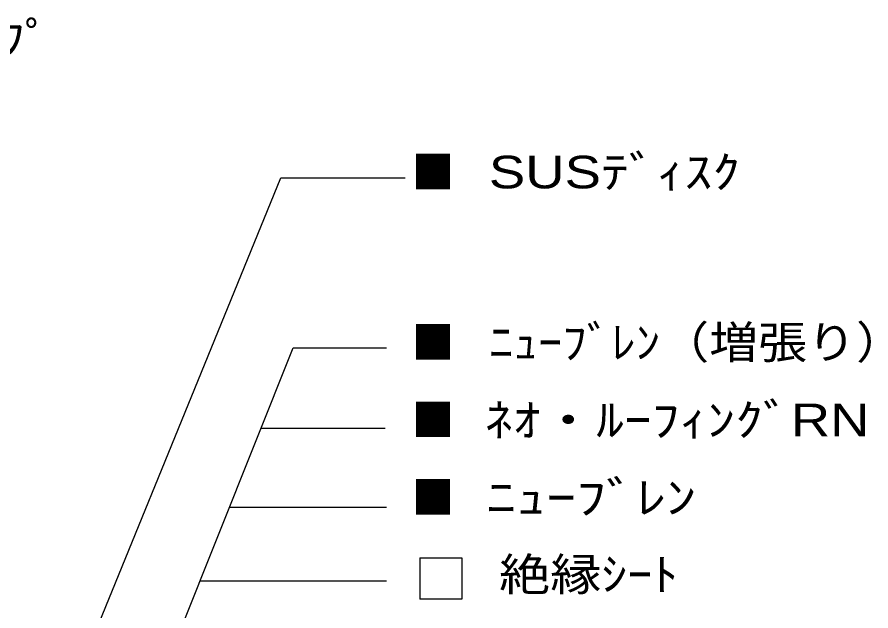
# Model space of a CAD drawing. Units: millimetres, scale not verified. Extents: x -137 to 116, y -48 to 56.
# Drawn here: x 39.6 to 116.4, y 2.9 to 56.3 of the extents above; entities that cross this region are included whole.
import ezdxf
from ezdxf.enums import TextEntityAlignment as Align

# ---------------------------------------------------------------- set-up
doc = ezdxf.new("R2010")
doc.units = ezdxf.units.MM
doc.header["$LTSCALE"] = 0.1
doc.layers.add('0-7_Z_O-文字', color=134, linetype='Continuous')
doc.styles.add('HGPｺﾞｼｯｸM', font='')
doc.styles.get('HGPｺﾞｼｯｸM').set_extended_font_data('HGPｺﾞｼｯｸM')

msp = doc.modelspace()

# ---------------------------------------------------------------- linework, layer by layer
at = {"layer": '0-7_Z_O-文字'}
for p, q in [((46.9863, -17.1161), (64.4352, 26.5484)), ((64.4352, 26.5484), (72.8346, 26.5484)), ((61.5534, 19.3368), (72.7066, 19.3368)), ((58.7162, 12.237), (72.8346, 12.237)), ((75.8348, 7.7132), (75.8348, 3.9755)), ((56.0745, 5.6262), (72.8346, 5.6262)), ((79.5834, 3.9755), (75.8348, 3.9755))]:
    msp.add_line(p, q, dxfattribs=at)
for points in [[(39.8754, -15.5747), (63.3339, 41.8388), (74.5013, 41.8388)], [(75.8348, 7.7132), (79.5834, 7.7132), (79.5834, 3.9755)]]:
    msp.add_lwpolyline(points, dxfattribs=at)

# ---------------------------------------------------------------- texts
at = {"layer": '0-7_Z_O-文字', "style": 'HGPｺﾞｼｯｸM'}
for s, width, p in [('■ ﾈｵ・ﾍﾞﾝﾄｯﾌﾟ', 1.2, (10.188, 51.9664)), ('SUSﾃﾞｨｽｸ', 1.25, (82.0275, 39.9976)), ('ﾆｭｰﾌﾞﾚﾝ（増張り）', 1.1, (82.0275, 24.7071)), (' ﾈｵ・ﾙｰﾌｨﾝｸﾞRN', 1.25, (80.3016, 17.7359)), (' ﾆｭｰﾌﾞﾚﾝ', 1.35, (80.3016, 10.7647)), ('\u3000  絶縁ｼｰﾄ', 1.15, (75.8346, 3.8746))]:
    msp.add_text(s, height=2.933, dxfattribs=dict(at, width=width)).set_placement(p, align=Align.BOTTOM_LEFT)
at = {"layer": '0-7_Z_O-文字', "color": 5, "style": 'HGPｺﾞｼｯｸM', "width": 0.95}
msp.add_text('■', height=2.933, dxfattribs=at).set_placement((75.1037, 39.9976), align=Align.BOTTOM_LEFT)
at = {"layer": '0-7_Z_O-文字', "color": 3, "style": 'HGPｺﾞｼｯｸM', "width": 0.95}
for p in [(75.1037, 24.7071), (75.1037, 10.7647)]:
    msp.add_text('■', height=2.933, dxfattribs=at).set_placement(p, align=Align.BOTTOM_LEFT)
at = {"layer": '0-7_Z_O-文字', "color": 8, "style": 'HGPｺﾞｼｯｸM', "width": 0.95}
msp.add_text('■', height=2.933, dxfattribs=at).set_placement((75.1037, 17.7359), align=Align.BOTTOM_LEFT)

doc.saveas('drawing.dxf')
